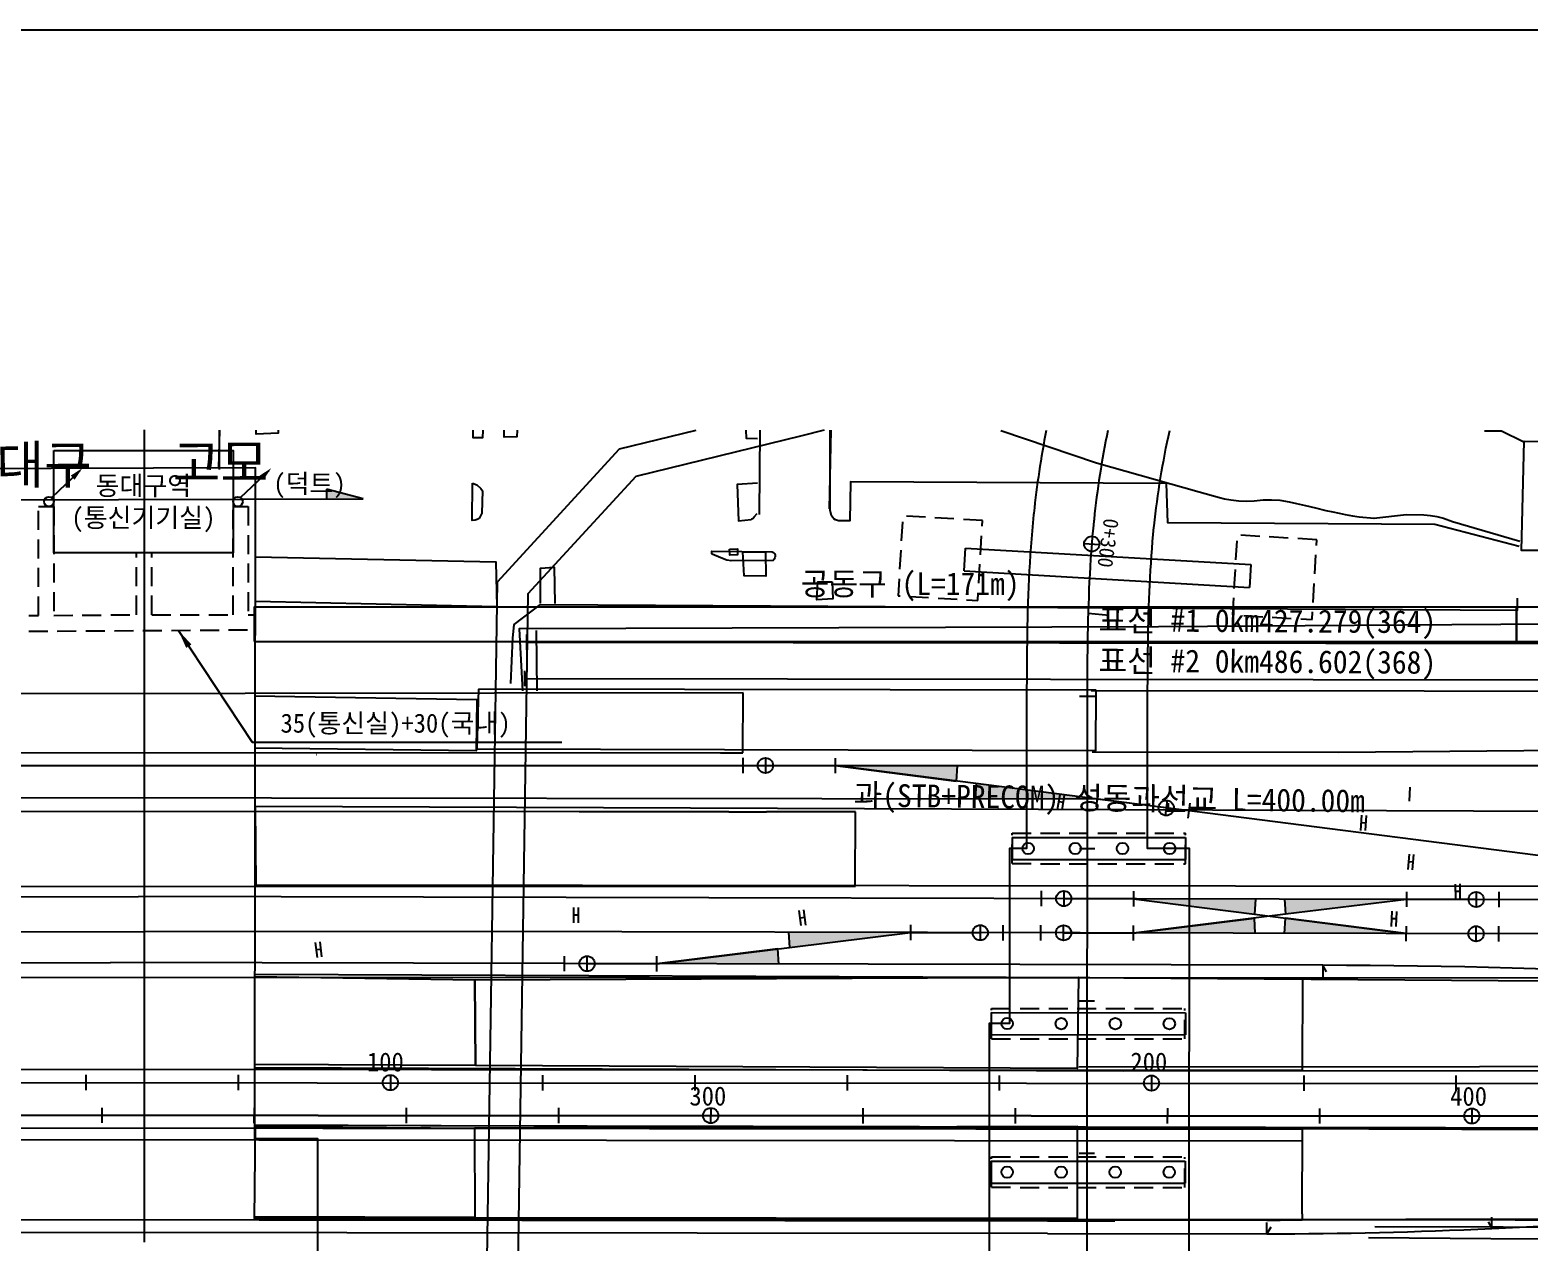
# Model space of a CAD drawing. Header units: millimetres. Extents: x 1510 to 2306, y 1103 to 1809.
# Drawn here: x 1903.7 to 2100.8, y 1459.8 to 1619.1 of the extents above; entities that cross this region are included whole.
import ezdxf
from ezdxf.enums import TextEntityAlignment as Align

# ---------------------------------------------------------------- set-up
doc = ezdxf.new("R2010")
doc.units = ezdxf.units.MM
doc.header["$LTSCALE"] = 10
doc.header["$MEASUREMENT"] = 0
doc.linetypes.add('HIDDEN', pattern=[0.375, 0.25, -0.125])
for name, color, linetype in [('TE-SYMB', 4, 'Continuous'), ('TT-TABL-TEX2', 3, 'Continuous'), ('TT-TEXT', 3, 'Continuous'), ('TZ-BASE', 253, 'Continuous'), ('TZ-CABL', 4, 'Continuous'), ('TZ-LEAL', 1, 'Continuous'), ('TZ-TEXT', 3, 'Continuous')]:
    doc.layers.add(name, color=color, linetype=linetype)
doc.layers.add('TX-PAPR', color=2, linetype='Continuous', plot=False)
doc.styles.get("Standard").update_dxf_attribs({"font": 'GulimChe.ttf'})
doc.dimstyles.get("Standard").update_dxf_attribs({"dimtxt": 0.18, "dimasz": 0.18, "dimexe": 0.18, "dimexo": 0.0625, "dimgap": 0.09, "dimtad": 0, "dimtih": 1, "dimtoh": 1, "dimdec": 4, "dimzin": 0, "dimdsep": 46, "dimtxsty": 'Standard', "dimcen": 0.09, "dimadec": 0, "dimazin": 0, "dimtfac": 1, "dimtdec": 4, "dimtofl": 0, "dimtmove": 0, "dimatfit": 3, "dimfxl": 0, "dimtolj": 1, "dimtzin": 0, "dimarcsym": 0})

# ---------------------------------------------------------------- blocks, each defined once
blk = doc.blocks.new('H')
at = {"layer": 'TZ-BASE'}
for p, q in [((-0.3, 1), (-0.3, -1)), ((-0.3, 0), (0.3, 0)), ((0.3, 1), (0.3, -1))]:
    blk.add_line(p, q, dxfattribs=at)
blk = doc.blocks.new('JD-1')
at = {"layer": 'TZ-BASE'}
for points in [[(349.37, 76.72), (349.36, 78.01), (354.2, 76.73)], [(432.1, 39.66), (416.22, 41.69), (432.23, 41.66)], [(434.6, 37.33), (450.62, 37.3), (434.73, 39.33)], [(455.41, 24.21), (471.42, 24.17), (471.29, 22.18)], [(491.26, 24.13), (475.25, 24.16), (475.37, 22.17)], [(426.11, 19.77), (410.09, 19.81), (410.21, 17.81)], [(455.4, 19.71), (471.41, 19.67), (471.29, 21.66)], [(491.25, 19.63), (475.24, 19.66), (475.37, 21.66)], [(392.79, 15.66), (408.81, 15.63), (408.69, 17.62)]]:
    blk.add_hatch(color=256, dxfattribs=at).paths.add_polyline_path(points)
for p, q in [((325.41, 85.77, 40.99), (325.44, -20.89)), ((354.2, 76.73), (349.36, 78.01)), ((349.37, 78.01), (349.37, 76.72)), ((296.23, 76.58), (354.2, 76.73)), ((448.92, 70.87), (450.92, 70.72)), ((375.7, 56.9), (375.7, 58.9)), ((375.44, 52.13), (375.44, 54.13)), ((404.11, 51.26), (176.61, 50.92)), ((404.08, 43.36), (404.11, 51.26)), ((448.32, 50.81), (450.32, 50.81)), ((177.06, 43.43), (401.16, 43.37)), ((401.16, 43.37), (404.08, 43.36)), ((181.4, 41.71), (401.16, 41.69)), ((348.06, 43.1), (348.01, 43.1)), ((401.16, 41.69), (465.22, 41.69)), ((404.07, 42.72), (404.07, 40.72)), ((407.05, 42.71), (407.05, 40.71)), ((416.22, 42.69), (416.21, 40.69)), ((593.56, 19.03), (416.22, 41.69)), ((432.23, 41.66), (432.1, 39.66)), ((465.22, 41.69), (532.77, 41.69)), ((450.62, 37.3), (98.52, 37.7)), ((434.73, 39.33), (434.6, 37.33)), ((450.74, 38.29), (450.49, 36.3)), ((491.7, 38.87), (491.61, 37.02)), ((382.57, 35.64), (241.54, 35.66)), ((402.25, 35.64), (382.57, 35.64)), ((402.25, 35.64), (407.2, 35.64)), ((418.89, 35.64), (407.2, 35.64)), ((418.85, 25.83), (418.89, 35.64)), ((459.83, 37.13), (459.58, 35.14)), ((462.79, 36.75), (462.53, 34.77)), ((448.31, 30.81), (450.31, 30.81)), ((177.07, 25.88), (418.85, 25.83)), ((174.17, 24.1), (324.67, 24.5)), ((554.82, 23.98), (324.67, 24.5)), ((443.26, 25.23), (443.26, 23.23)), ((446.24, 25.23), (446.24, 23.23)), ((455.41, 25.21), (455.4, 23.21)), ((471.42, 24.17), (471.29, 22.18)), ((475.25, 24.16), (475.37, 22.17)), ((491.27, 25.13), (491.26, 23.13)), ((500.43, 25.11), (500.43, 23.11)), ((503.41, 25.1), (503.41, 23.1)), ((475.37, 22.17), (455.4, 19.71)), ((471.29, 22.18), (491.25, 19.63)), ((173.74, 19.72), (325.36, 19.89)), ((388.18, 19.85), (325.36, 19.89)), ((508.66, 19.59), (388.18, 19.85)), ((410.09, 19.81), (410.21, 17.81)), ((426.11, 20.77), (426.11, 18.77)), ((435.28, 20.75), (435.27, 18.75)), ((438.25, 20.74), (438.25, 18.74)), ((443.25, 18.73), (443.25, 20.73)), ((446.23, 18.73), (446.23, 20.73)), ((455.39, 18.71), (455.4, 20.71)), ((471.41, 19.67), (471.29, 21.66)), ((475.24, 19.66), (475.37, 21.66)), ((491.25, 18.63), (491.26, 20.63)), ((500.42, 18.61), (500.42, 20.61)), ((503.4, 18.6), (503.4, 20.6)), ((173.56, 15.58), (321.01, 15.82)), ((480.28, 15.47), (321.01, 15.82)), ((380.64, 14.69), (380.65, 16.69)), ((383.62, 14.68), (383.63, 16.68)), ((392.79, 14.66), (392.79, 16.66)), ((408.81, 15.63), (408.69, 17.62)), ((477.67, 13.78), (173.94, 13.9)), ((477.62, 1.69), (477.67, 13.78)), ((448.3, 10.81), (450.3, 10.81)), ((251.25, 1.88), (477.62, 1.69)), ((317.77, 1.07), (317.77, -0.93)), ((337.77, 1.07), (337.77, -0.93)), ((357.77, 1.06), (357.77, -0.94)), ((377.77, 1.05), (377.77, -0.95)), ((397.77, 1.04), (397.77, -0.96)), ((417.77, 1.03), (417.77, -0.97)), ((437.77, 1.02), (437.77, -0.98)), ((457.77, 1.01), (457.77, -0.99)), ((477.77, 1), (477.77, -1)), ((497.77, 0.99), (497.77, -1.01)), ((319.86, -3.23), (319.85, -5.23)), ((339.86, -3.24), (339.85, -5.24)), ((359.86, -3.25), (359.85, -5.25)), ((379.86, -3.26), (379.85, -5.26)), ((399.86, -3.27), (399.85, -5.27)), ((419.86, -3.28), (419.85, -5.28)), ((439.86, -3.29), (439.85, -5.29)), ((459.86, -3.3), (459.85, -5.3)), ((479.86, -3.31), (479.85, -5.31)), ((499.86, -3.32), (499.85, -5.32)), ((477.6, -6.07), (250.89, -5.86)), ((477.55, -17.17), (477.6, -6.07)), ((448.29, -9.19), (450.29, -9.19)), ((477.55, -17.17), (477.55, -18)), ((502.51, -19.08), (502.51, -17.58)), ((444.09, -19.75), (171.66, -19.47)), ((182.93, -17.76), (444.09, -18.07)), ((444.09, -18.07), (452.94, -18.08)), ((444.09, -18.07), (452.94, -18.08)), ((472.94, -19.78), (472.94, -18.28)), ((473.44, -18.91), (472.94, -19.78)), ((502.01, -18.21), (502.51, -19.08))]:
    blk.add_line(p, q, dxfattribs=at)
at = {"layer": 'TZ-BASE', "ltscale": 5}
for points in [[(330.44, -94.23), (370.42, -28.81), (371.85, 65.82), (387.89, 83.27), (397.95, 85.73)], [(414.77, 85.72), (411.84, 85), (390.02, 79.67), (375.82, 64.23), (374.41, -29.96), (335.13, -94.24)]]:
    blk.add_lwpolyline(points, dxfattribs=at)
at = {"layer": 'TZ-BASE', "extrusion": (0.000599126, 0.016783, 0.999859), "elevation": 47.66, "flags": 128}
blk.add_lwpolyline([(-401.18, -99.32), (-401.23, -98.28), (-402.75, -98.28)], dxfattribs=at)
at = {"layer": 'TZ-BASE', "extrusion": (2.30549e-05, 0.002277, 0.999997), "elevation": 47.23, "flags": 128}
blk.add_lwpolyline([(406.26, 74.55), (406.37, 85.62)], dxfattribs=at)
at = {"layer": 'TZ-BASE', "ltscale": 15, "flags": 128}
for points in [[(443.94, 85.71, 0.021451), (442.31, 74.85), (442.29, 74.62), (442.18, 73.57), (442.09, 72.52), (442, 71.46), (441.91, 70.41), (441.84, 69.36), (441.77, 68.31), (441.71, 67.26), (441.66, 66.21), (441.61, 65.17), (441.57, 64.13), (441.53, 63.1), (441.5, 62.06), (441.48, 61.03), (441.45, 60), (441.43, 58.97), (441.42, 57.95), (441.4, 56.92), (441.39, 55.9), (441.39, 54.89), (441.38, 53.87), (441.38, 52.86), (441.37, 51.85), (441.37, 50.85), (441.37, 49.84), (441.37, 48.84), (441.36, 30.81), (439.11, 30.82), (439.1, 7.82), (436.45, 7.82), (436.4, -75.87)], [(462.7, -75.89), (462.76, 30.8), (457.26, 30.81), (457.27, 48.83), (457.27, 49.83), (457.27, 50.82), (457.27, 51.81), (457.28, 52.81), (457.28, 53.8), (457.29, 54.78), (457.29, 55.76), (457.3, 56.74), (457.32, 57.72), (457.33, 58.7), (457.35, 59.67), (457.37, 60.64), (457.4, 61.61), (457.43, 62.57), (457.46, 63.53), (457.5, 64.49), (457.54, 65.44), (457.59, 66.4), (457.65, 67.35), (457.71, 68.29), (457.77, 69.24), (457.84, 70.18), (457.92, 71.12), (458.01, 72.05), (458.1, 72.99), (458.12, 73.18, -0.028334), (460.17, 85.7)]]:
    blk.add_lwpolyline(points, format="xyb", dxfattribs=at)
at = {"layer": 'TZ-BASE', "flags": 128}
for points in [[(452.04, 85.7, 0.024659), (450.22, 74.01), (450.2, 73.81), (450.1, 72.81), (450, 71.82), (449.92, 70.82), (449.84, 69.82), (449.77, 68.82), (449.71, 67.83), (449.65, 66.83), (449.6, 65.83), (449.56, 64.83), (449.52, 63.83), (449.48, 62.83), (449.45, 61.83), (449.42, 60.83), (449.4, 59.83), (449.38, 58.83), (449.37, 57.83), (449.35, 56.83), (449.34, 55.83), (449.34, 54.83), (449.33, 53.83), (449.33, 52.83), (449.32, 51.83), (449.32, 50.83), (449.32, 49.83), (449.32, 48.83), (449.25, -75.88)], [(444.09, -19.75), (472.92, -19.78, 0.012323), (502.49, -19.08), (700.18, -9.53)], [(477.55, -18, -0.001926), (472.94, -18.02), (452.94, -17.99), (452.94, -18.08)]]:
    blk.add_lwpolyline(points, format="xyb", dxfattribs=at)
at = {"layer": 'TZ-BASE'}
for points in [[(375.7, 57.9), (585.63, 57.64, 0.073737), (701.73, 74.71, 0.073737)], [(375.44, 53.13), (582.59, 52.88, 0.075694), (701.66, 70.86, 0.075694)], [(0.08, 4.3), (193.04, 0.7, 0.004548), (254.89, 0.1), (254.89, 0.1), (534.59, -0.03, -0.004474), (615.11, -0.79), (615.11, -0.79), (700.31, -2.35)]]:
    blk.add_lwpolyline(points, format="xyb", dxfattribs=at)
at = {"layer": 'TZ-BASE', "linetype": 'HIDDEN', "flags": 128}
for points in [[(435.56, 73.87), (425.08, 74.47), (424.48, 63.99), (434.96, 63.39)], [(479.49, 71.36), (469.01, 71.96), (468.41, 61.47), (478.89, 60.87)]]:
    blk.add_lwpolyline(points, close=True, dxfattribs=at)
at = {"layer": 'TZ-BASE', "elevation": 48.42, "flags": 128}
blk.add_lwpolyline([(402.34, 70.11), (403.36, 70.14), (403.38, 69.37), (402.36, 69.34), (402.34, 70.11)], dxfattribs=at)
at = {"layer": 'TZ-BASE', "linetype": 'Continuous', "flags": 128}
for points, elevation in [([(407.07, 69.72), (407.12, 66.56), (404.24, 66.61), (404.08, 69.75), (407.07, 69.72)], 49.22), ([(415.83, 65.83), (415.91, 63.59), (413.82, 63.47), (413.93, 65.82), (415.83, 65.83)], 48.71)]:
    blk.add_lwpolyline(points, dxfattribs=dict(at, elevation=elevation))
at = {"layer": 'TZ-BASE', "ltscale": 15, "flags": 128}
for points in [[(433.15, 67.25), (433.32, 70.24)], [(433.32, 70.24), (470.82, 68.1)], [(433.15, 67.25), (470.65, 65.1)], [(470.82, 68.1), (470.65, 65.1)], [(439.46, 32.27), (462.26, 32.25)], [(439.46, 32.27), (439.46, 29.37)], [(462.26, 32.25), (462.26, 29.35)], [(439.46, 29.37), (462.26, 29.35)], [(436.72, 9.27), (462.22, 9.25)], [(436.72, 9.27), (436.72, 6.37)], [(462.22, 9.25), (462.22, 6.35)], [(436.72, 6.37), (462.22, 6.35)], [(436.71, -10.23), (462.21, -10.25)], [(436.71, -10.23), (436.71, -13.13)], [(462.21, -10.25), (462.21, -13.15)], [(436.71, -13.13), (462.21, -13.15)]]:
    blk.add_lwpolyline(points, dxfattribs=at)
at = {"layer": 'TZ-BASE', "ltscale": 600, "flags": 128}
blk.add_lwpolyline([(449.45, 61.69), (452.22, 61.46)], dxfattribs=at)
at = {"layer": 'TZ-BASE', "flags": 128}
for points in [[(407.05, 41.71), (416.22, 41.69), (432.1, 39.66)], [(459.71, 36.13), (450.62, 37.3), (434.6, 37.33)], [(446.24, 24.23), (455.41, 24.21), (471.29, 22.18)], [(500.43, 24.11), (491.26, 24.13), (475.37, 22.17)], [(392.79, 15.66), (393.46, 15.75), (410.21, 17.81), (426.11, 19.77), (435.27, 19.75)], [(446.23, 19.73), (455.4, 19.71), (471.29, 21.66)], [(500.42, 19.61), (491.25, 19.63), (475.37, 21.66)], [(408.69, 17.62), (392.79, 15.66), (383.62, 15.68)], [(480.78, 14.6), (480.28, 15.47), (480.28, 13.97)], [(254.89, 0.1), (534.59, -0.03)], [(535.67, -4.34), (254.52, -4.19)]]:
    blk.add_lwpolyline(points, dxfattribs=at)
at = {"layer": 'TZ-BASE', "linetype": 'HIDDEN', "flags": 128}
for points in [[(439.46, 32.82), (462.26, 32.8)], [(439.46, 28.82), (439.46, 32.82)], [(462.26, 28.8), (462.26, 32.8)], [(439.46, 28.82), (462.26, 28.8)], [(436.77, 9.82), (462.17, 9.8)], [(436.77, 5.82), (436.77, 9.82)], [(462.17, 5.8), (462.17, 9.8)], [(436.77, 5.82), (462.17, 5.8)], [(436.76, -9.68), (462.16, -9.7)], [(436.76, -13.68), (436.76, -9.68)], [(462.16, -13.7), (462.16, -9.7)], [(436.76, -13.68), (462.16, -13.7)]]:
    blk.add_lwpolyline(points, dxfattribs=at)
at = {"layer": 'TZ-BASE', "ltscale": 10}
blk.add_lwpolyline([(57.6, -4.25), (195.93, -6.83, 0.004426), (249.04, -7.35), (477.59, -7.57)], format="xyb", dxfattribs=at)
at = {"layer": 'TZ-BASE'}
for points in [[(335.32, 85.76, 55.26), (335.21, 80.78, 55.26)], [(335.27, 85.76, 54.93), (335.28, 80.56, 54.93)], [(343.02, 85.76, 46.38), (343.01, 85.34, 46.38), (340.12, 85.23, 46.38), (340.13, 85.76, 46.38)], [(369.9, 85.75, 45.96), (369.88, 84.73, 45.96), (368.63, 84.73, 45.96), (368.63, 85.75, 45.96)], [(374.41, 85.74, 46.05), (374.4, 84.88, 46.07), (372.71, 84.82, 46.08), (372.71, 85.74, 46.06)], [(415.46, 75.4, 46.17), (415.67, 85.72, 46.12)], [(506.1, 70.45, 45.59), (494.98, 73.37, 45.69), (459.9, 73.58, 45.99), (459.76, 78.73, 45.99), (418.21, 78.97, 46.01), (418.15, 73.85, 45.96), (416.63, 73.84, 45.98), (416.26, 73.96, 45.96), (416.05, 74.09, 45.96), (415.91, 74.25, 45.96), (415.73, 74.5, 45.96), (415.55, 75.23, 45.96), (415.56, 85.72, 44.42)], [(438, 85.71, 46.58), (450.54, 81.43, 46.9), (464.05, 77.64, 47.03), (466.73, 76.9, 46.96), (467.38, 76.74, 46.94), (468.21, 76.59, 46.94), (469.23, 76.47, 46.94), (470.28, 76.4, 46.94), (471.28, 76.48, 46.94), (472.45, 76.59, 46.94), (473.52, 76.61, 46.94), (474.64, 76.53, 46.94), (475.85, 76.34, 46.94), (476.84, 76.13, 46.94), (478.02, 75.86, 46.94), (479.34, 75.54, 46.92), (480.69, 75.21, 46.92), (481.59, 75.01, 46.92), (482.42, 74.84, 46.92), (483.24, 74.67, 46.92), (484.17, 74.49, 46.92), (485.06, 74.36, 46.92), (487.02, 74.18, 46.92)], [(501.52, 85.67, 39.62), (503.78, 85.63, 39.45), (506.62, 84.27, 39.54)], [(436.51, -94.29, 55.17), (436.68, -34.88, 55.19), (414.68, -34.97, 67.92), (414.66, -32.81, 67.89), (403.47, -32.77, 67.92), (403.61, -34.78, 67.94), (348.25, -35.21, 64.58), (348.23, -7.32, 59.78), (339.96, -7.3, 64.53), (340.06, 80.78, 64.53), (286.34, 80.62, 64.72)], [(406.02, 78.79, 46.02), (403.32, 78.59, 46.13), (403.51, 73.84, 46.11), (405.16, 74.03, 46.15), (405.28, 74.1, 46.15), (405.44, 74.2, 46.15), (405.59, 74.34, 46.15), (405.97, 74.8, 46.13)], [(486.99, 74.2, 45.6), (491.26, 74.66, 45.72), (493.56, 74.63, 45.65), (494.43, 74.54, 45.6), (495.27, 74.4, 45.56), (496.16, 74.18, 45.55), (497.3, 73.74, 45.42), (506.18, 71.17, 45.19)], [(340.05, 69.12, 46.81), (371.64, 68.46, 45.95), (371.77, 62.52, 45.86), (340.04, 63.24, 45.91)], [(377.5, 63.01, 45.94), (377.49, 67.64, 46.08), (379.28, 67.74, 46.06), (379.38, 62.98, 46.04)], [(373.59, 52.49, 46.59), (373.84, 58.41, 46.54), (374.03, 60.24, 46.48), (377.49, 62.86, 46.5), (505.86, 62.12, 46.46), (505.87, 63.69, 46.45)], [(516.76, 60.22, 45.29), (516.5, 60.3, 45.29), (458.71, 59.9, 45.27), (374.68, 59.66, 45.73), (375.15, 51.53, 45.81)], [(377.05, 51.51, 45.75), (376.99, 59.44, 45.6)], [(369.34, 51.74, 50.71), (369.12, 43.89, 50.66), (450.47, 43.68, 50.48), (450.49, 51.62, 50.64)], [(450.49, 51.62, 50.64), (369.34, 51.74, 50.71)], [(535.81, 43.99, 45.77), (535.82, 51.43, 45.65), (493.59, 51.45, 45.86), (449.83, 51.53, 46.05)], [(339.93, 50.86, 64.48), (369.12, 50.37, 51.07), (369.03, 43.63, 51.07), (339.93, 44, 64.49)], [(449.99, 43.5, 46.07), (482.35, 43.44, 45.81), (535.94, 43.92, 45.67), (538.42, 43.65, 45.43)], [(519.88, 13.72, 45.33), (513.13, 13.78, 45.54), (449.69, 13.81, 45.69), (339.96, 14.26, 45.69)], [(339.96, 14.01, 64.56), (368.89, 13.57, 51.03), (368.95, 2.3, 50.97), (339.97, 2.43, 64.59)], [(448.21, 2.13, 45.74), (606.19, 2.29, 45.53), (606.24, 11.27, 45.6), (515.61, 13.33, 45.93), (448.02, 13.81, 45.84)], [(339.97, 2.07, 45.85), (454.05, 1.63, 45.94), (516.88, 1.67, 45.67)], [(520.03, -5.9, 45.43), (449.12, -5.8, 45.85), (339.97, -5.58, 45.85)], [(339.97, -5.69, 64.61), (368.81, -5.91, 50.64), (368.89, -17.63, 50.56), (339.98, -17.56, 64.64)], [(339.98, -17.79, 45.66), (462.01, -17.9, 45.96), (520.32, -17.8, 45.55)], [(640.97, -19.65, 45.97), (619.88, -20.32, 45.97), (593.4, -20.61, 45.97), (562.38, -20.56, 45.97), (502.35, -20.46, 45.97), (486.27, -20.33, 45.97)], [(520.88, -18.94, 45.64), (487.11, -18.86, 45.62)]]:
    blk.add_polyline3d(points, dxfattribs=at)
for points in [[(532.5, 83.98, 50.83), (532.32, 70.28, 50.84), (509.79, 70.75, 48.86), (509.8, 69.92, 48.88), (506.39, 69.93, 48.88), (506.74, 84.28, 50.77)], [(368.54, 78.78, 46.09), (369.15, 78.54, 46.09), (369.67, 78.08, 46.09), (369.89, 77.77, 46.09), (369.8, 74.85, 46.06), (369.63, 74.48, 46.06), (369.42, 74.16, 46.06), (369.16, 74, 46.04), (368.9, 73.91, 46.04), (368.53, 73.87, 46.02)], [(400.37, 69.34, 45.99), (400.07, 69.45, 45.97), (399.99, 69.54, 45.97), (399.99, 69.87, 45.97), (407.93, 69.77, 45.96), (408.1, 69.67, 45.96), (408.23, 69.54, 45.96), (408.31, 69.39, 45.96), (408.35, 69.21, 45.96), (408.29, 68.99, 45.96), (408.2, 68.78, 45.96), (408.05, 68.63, 45.96), (402.55, 68.57, 45.99), (401.97, 68.66, 45.99), (401.39, 68.88, 45.99)]]:
    blk.add_polyline3d(points, close=True, dxfattribs=at)
at = {"layer": 'TZ-BASE', "linetype": 'Continuous'}
for points in [[(340.05, 36.36, 51.11), (511.5, 35.73, 50.71), (511.7, 25.83, 50.71), (340.13, 26.01, 51.11), (340.05, 36.36, 51.11)], [(571.7, -6.31, 50.52), (571.81, -18.08, 50.52), (339.94, -17.79, 50.55), (340.05, -5.47, 50.55), (571.7, -6.31, 50.52)]]:
    blk.add_polyline3d(points, dxfattribs=at)
for points in [[(368.95, 2.3, 50.97), (368.89, 13.57, 51.03), (448.17, 13.9, 51.33), (448.02, 1.9, 51.33)], [(368.81, -5.91, 50.64), (368.89, -17.63, 50.56), (448.03, -17.75, 51.53), (448.06, -5.71, 51.47)]]:
    blk.add_polyline3d(points, close=True, dxfattribs=at)
at = {"layer": 'TZ-BASE'}
for centre in [(449.92, 70.8), (407.05, 41.71), (459.71, 36.13), (446.24, 24.23), (500.43, 24.11), (435.27, 19.75), (446.23, 19.73), (500.42, 19.61), (383.62, 15.68), (357.77, 0.06), (457.77, 0.01), (399.86, -4.27), (499.86, -4.32)]:
    blk.add_circle(centre, 1, dxfattribs=at)
at = {"layer": 'TZ-BASE', "ltscale": 15}
for centre in [(441.56, 30.81), (447.76, 30.81), (453.96, 30.81), (460.16, 30.8), (438.82, 7.82), (445.92, 7.81), (453.02, 7.81), (460.12, 7.8), (438.81, -11.68), (445.91, -11.69), (453.01, -11.69), (460.11, -11.7)]:
    blk.add_circle(centre, 0.75, dxfattribs=at)
at = {"layer": 'TZ-BASE'}
blk.add_arc((478.06, -984.53), 1000, 84.17555, 89.8726, dxfattribs=at)
for p, rotation in [((445.9, 36.88), 170.3287064049158), ((485.65, 34.17), 176.0534286311598), ((491.87, 29.04), 175.1006508609604), ((498.03, 25.15), 180.8253730847718), ((382.19, 22.06), 179.9002655370584), ((411.92, 21.71), 187.0530433093597), ((489.66, 21.57), 177.6755012460173), ((348.36, 17.52), 187.0530432077674)]:
    blk.add_blockref('H', p, dxfattribs=dict(at, rotation=rotation))
for s, height, rotation, p in [('대구', 5, 0.1855, (306, 78.7)), ('고모', 5, 0.1855, (329.17, 78.94)), ('표선 #1 0km427.279(364)', 3, 359.6741, (450.8, 59.33)), ('표선 #2 0km486.602(368)', 3, 359.6741, (450.8, 54)), ('과(STB+PRECOM) 성동과선교 L=400.00m', 3, 359.3487, (418.62, 36.32)), ('100', 2.5, 359.9728, (354.69, 1.53)), ('200', 2.5, 359.9728, (455, 1.53)), ('300', 2.5, 359.9692, (397.06, -2.94)), ('400', 2.5, 359.9692, (497.01, -2.97))]:
    blk.add_text(s, height=height, rotation=rotation, dxfattribs=at).set_placement(p)
blk.add_text('0+300', height=2, rotation=262.2663, dxfattribs=at).set_placement((450.07, 67.93), align=Align.BOTTOM_RIGHT)
blk = doc.blocks.new('EZUT111')
at = {"color": 0, "linetype": 'ByBlock', "lineweight": -2}
blk.add_line((0.36, 0.53), (4.12, 4.08), dxfattribs=at)
blk.add_lwpolyline([(4.4, 4.4, 0, 0.745, 0), (3.12, 3.14, 0.745, 0.745, 0)], format="xyseb", dxfattribs=at)
blk.add_circle((0, 0), 0.635, dxfattribs=at)

msp = doc.modelspace()

# ---------------------------------------------------------------- linework, layer by layer
at = {"layer": 'TX-PAPR'}
msp.add_lwpolyline([(1509.89, 1103.05), (2305.89, 1103.05), (2305.89, 1619.05), (1509.89, 1619.05)], close=True, dxfattribs=at)
at = {"layer": 'TZ-BASE'}
msp.add_lwpolyline([(1593.27, 1480.77), (1786.15, 1477.17, 0.004533), (1847.79, 1476.58), (1847.79, 1476.58), (2128.94, 1476.43, -0.004458), (2209.18, 1475.67), (2209.18, 1475.67), (2293.5, 1474.12)], format="xyb", dxfattribs=at)
at = {"layer": 'TZ-CABL', "linetype": 'HIDDEN'}
for points in [[(1884.77, 1542), (1904.81, 1542.17), (1904.81, 1556.49), (1906.81, 1556.49), (1906.81, 1542.18), (1917.69, 1542.28), (1917.69, 1550.4)], [(1919.69, 1542.28), (1930.37, 1542.28), (1930.37, 1556.49), (1932.37, 1556.49), (1932.37, 1542.28), (1933.13, 1542.28)], [(1919.69, 1542.28), (1919.69, 1550.4)], [(1884.78, 1540), (1933.13, 1540.29)]]:
    msp.add_lwpolyline(points, dxfattribs=at)
at = {"layer": 'TZ-CABL', "elevation": 45.28, "flags": 128}
for points in [[(1933.13, 1538.77), (2099.02, 1538.78), (2099.02, 1543.28), (1933.13, 1543.27)], [(2099.02, 1538.78), (2104.12, 1538.78), (2104.12, 1543.28), (2099.02, 1543.28)]]:
    msp.add_lwpolyline(points, close=True, dxfattribs=at)
at = {"layer": 'TZ-LEAL', "ltscale": 0.5}
msp.add_lwpolyline([(1906.81, 1563.86), (1930.37, 1563.86), (1930.37, 1550.4), (1906.81, 1550.4)], close=True, dxfattribs=at)

# ---------------------------------------------------------------- block references
at = {"layer": 'TE-SYMB'}
for p in [(1906.18, 1557.13), (1931, 1557.13)]:
    msp.add_blockref('EZUT111', p, dxfattribs=at)
at = {"layer": 'TZ-BASE'}
msp.add_blockref('JD-1', (1593.27, 1480.77), dxfattribs=at)

# ---------------------------------------------------------------- texts
at = {"layer": 'TT-TABL-TEX2'}
for s, p in [('동대구역', (1918.59, 1559.23)), ('(통신기기실)', (1918.59, 1555.03))]:
    msp.add_text(s, height=2.5, dxfattribs=at).set_placement(p, align=Align.MIDDLE_CENTER)
msp.add_text('35(통신실)+30(국내)', height=2.5, dxfattribs=at).set_placement((1936.61, 1528.04), align=Align.MIDDLE_LEFT)
at = {"layer": 'TT-TEXT'}
msp.add_text('(덕트)', height=2.5, dxfattribs=at).set_placement((1940.42, 1558.25), align=Align.CENTER)
at = {"layer": 'TZ-TEXT'}
msp.add_text('공동구 (L=171m)', height=3, dxfattribs=at).set_placement((2019.34, 1546.35), align=Align.MIDDLE_CENTER)

# ---------------------------------------------------------------- leaders
at = {"layer": 'TZ-LEAL'}
msp.add_leader([(1923.18, 1540.23), (1932.88, 1525.52), (1973.56, 1525.52)], dimstyle='Standard', override={"dimasz": 2.5, "dimgap": 0.05, "dimtad": 0}, dxfattribs=at)

doc.saveas('drawing.dxf')
